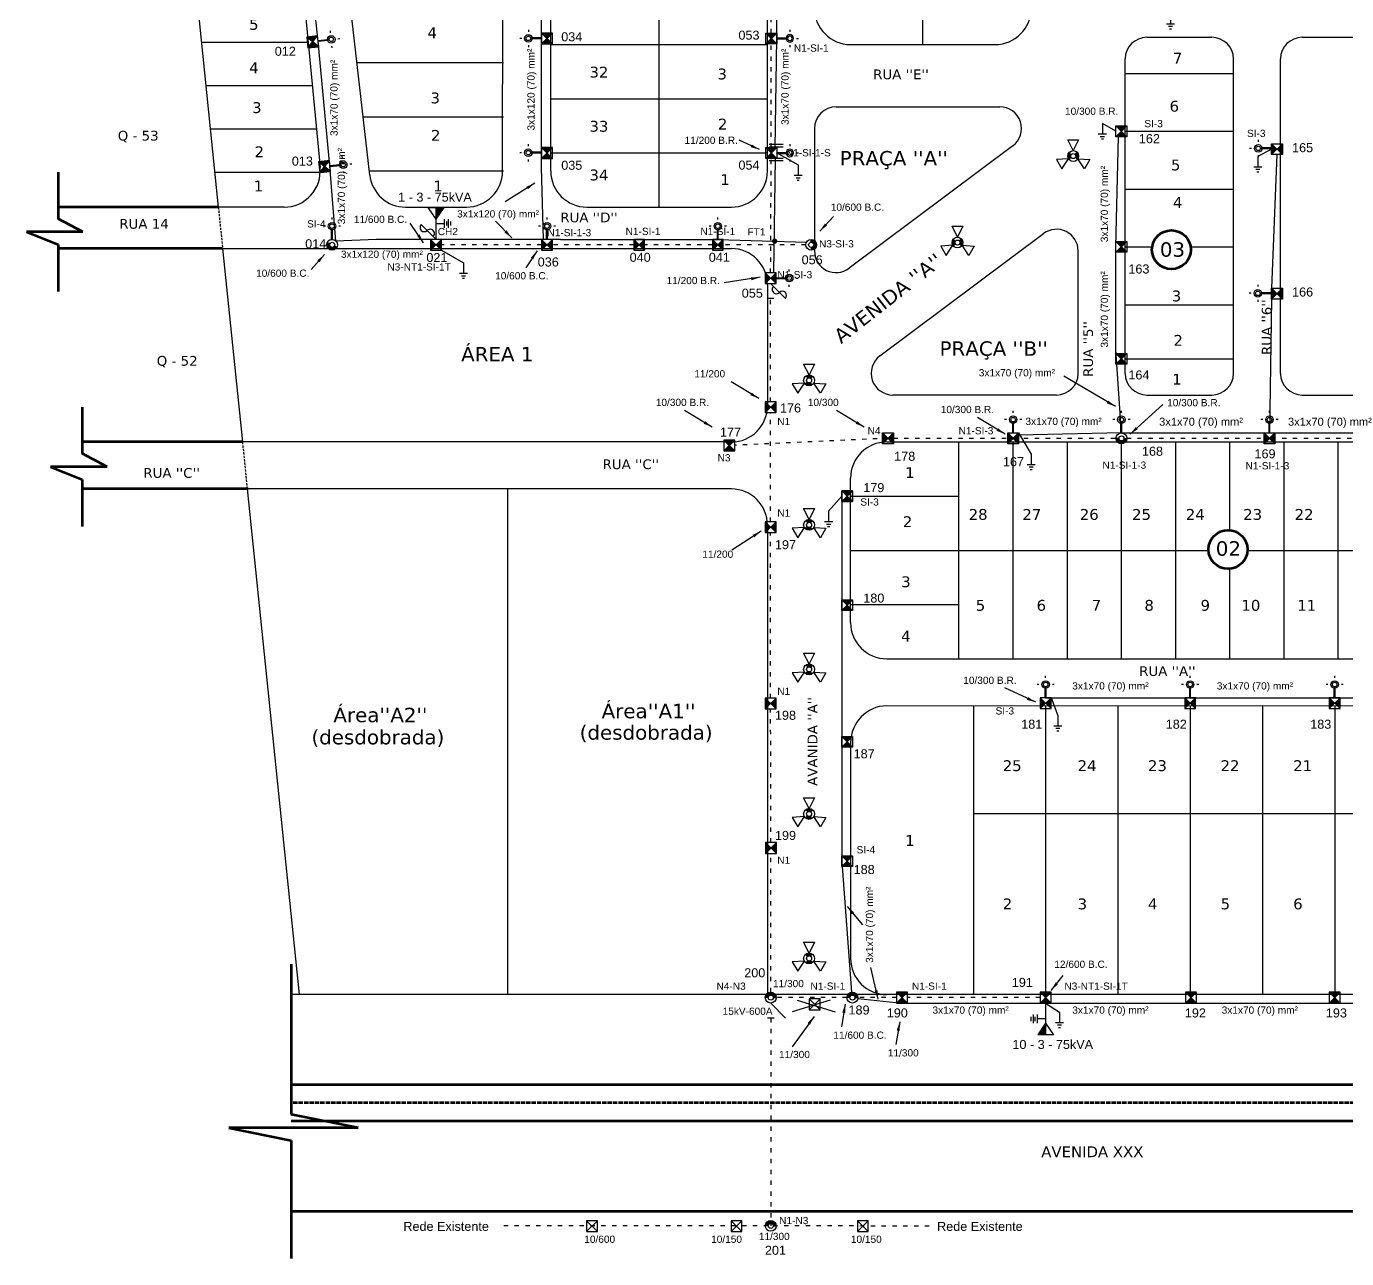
# Model space of a CAD drawing. Header units: millimetres. Extents: x 573 to 1525, y 204 to 1035.
# Drawn here: x 781 to 1146.4, y 203.7 to 544.7 of the extents above; entities that cross this region are included whole.
import ezdxf

# ---------------------------------------------------------------- set-up
doc = ezdxf.new("R2010")
doc.units = ezdxf.units.MM
doc.header["$LTSCALE"] = 0.1
for name, pattern in [('ACAD_ISO02W100', [15, 12, -3]), ('ACAD_ISO03W100', [30, 12, -18]), ('DASHED2', [9.525, 6.35, -3.175])]:
    doc.linetypes.add(name, pattern=pattern)
for name, color, linetype in [('Aterramento do neutro', 7, 'Continuous'), ('Chave Seccionadora', 7, 'Continuous'), ('DIVISALOTE', 8, 'Continuous'), ('Linha de Alta', 7, 'ACAD_ISO03W100'), ('Linha de Baixa', 7, 'Continuous'), ('LOTEAMENTO', 7, 'Continuous'), ('Luminária', 7, 'Continuous'), ('Luminária Central', 7, 'Continuous'), ('Numero do Poste', 7, 'Continuous'), ('Posteamento Quadrado', 7, 'Continuous'), ('Posteamento_circular', 7, 'Continuous'), ('Posto de transformação de 75kVA', 7, 'Continuous'), ('SECCIONAMENTO', 7, 'Continuous'), ('TEXTO', 5, 'Continuous'), ('TEXTO_POSTES', 7, 'Continuous')]:
    doc.layers.add(name, color=color, linetype=linetype)
doc.styles.get("Standard").update_dxf_attribs({"font": 'arial.ttf'})
doc.styles.add('TEXTO ARQ', font='verdana.ttf', dxfattribs={"height": 0.13})
doc.dimstyles.new('ISO-25', dxfattribs={"dimtxt": 2.5, "dimasz": 2.5, "dimexe": 1.25, "dimexo": 0.625, "dimtad": 1, "dimtxsty": 'Standard', "dimcen": 2.5, "dimadec": 0, "dimazin": 0, "dimtfac": 1, "dimtmove": 0, "dimatfit": 3, "dimfxl": 1, "dimarcsym": 0})

# ---------------------------------------------------------------- blocks, each defined once
blk = doc.blocks.new('A$C36D80377')
at = {"layer": 'Posteamento Quadrado'}
h = blk.add_hatch(color=256, dxfattribs=at)
h.paths.add_polyline_path([(3, 3), (0, 3), (1.5, 1.5)])
h.paths.add_polyline_path([(1.5, 1.5), (0, 0), (3, 0)])
blk.add_hatch(color=256, dxfattribs=at).paths.add_polyline_path([(1.5, 1.5), (0, 0), (3, 0)])
for p, q in [((0, 3), (3, 0)), ((3, 3), (0, 0))]:
    blk.add_line(p, q, dxfattribs=at)
blk.add_lwpolyline([(0, 0), (3, 0), (3, 3), (0, 3)], close=True, dxfattribs=at)
blk = doc.blocks.new('A$C2C4B7220')
at = {"layer": 'Posteamento_circular'}
blk.add_hatch(color=256, dxfattribs=at).paths.add_polyline_path([(0, 1.5), (0.79, 1.5, -1), (2.21, 1.5), (3, 1.5, 1)])
for p, q in [((0.79, 1.5), (0, 1.5)), ((2.21, 1.5), (3, 1.5))]:
    blk.add_line(p, q, dxfattribs=at)
for radius in [1.5, 0.706]:
    blk.add_circle((1.5, 1.5), radius, dxfattribs=at)
blk = doc.blocks.new('A$C0ECB1C16')
at = {"layer": 'Luminária'}
for p, q in [((2.39, 4.77), (2.39, 4.24)), ((0.54, 2.39), (0, 2.39)), ((2.39, 0.54), (2.39, 0)), ((3.42, 2.51), (3, 2.46)), ((3, 2.32), (3.42, 2.27)), ((6.05, 2.39), (3.01, 2.39)), ((6.05, 2.51), (3.42, 2.51)), ((6.05, 2.27), (3.42, 2.27))]:
    blk.add_line(p, q, dxfattribs=at)
for radius in [1.04, 0.618]:
    blk.add_circle((2.39, 2.39), radius, dxfattribs=at)
blk = doc.blocks.new('A$C404656BC')
at = {"layer": 'SECCIONAMENTO'}
for p, q in [((0, 4.8), (0, 0)), ((0.84, 4.8), (0.84, 0))]:
    blk.add_line(p, q, dxfattribs=at)
blk = doc.blocks.new('A$C0726275B')
at = {"layer": 'Aterramento do neutro'}
for p, q in [((0, 1.12), (2.86, 1.12)), ((2.86, 0), (2.86, 2.25)), ((3.55, 0.56), (3.55, 1.69)), ((4.24, 0.84), (4.24, 1.41))]:
    blk.add_line(p, q, dxfattribs=at)
blk = doc.blocks.new('A$C17DE67E3')
at = {"layer": 'Chave Seccionadora'}
blk.add_line((0, 0), (4.15, 4.09), dxfattribs=at)
for centre, start, end in [((3.32, 3.26), 44.605, 224.442), ((1.64, 1.61), 224.442, 44.605)]:
    blk.add_arc(centre, 1.18, start, end, dxfattribs=at)
blk = doc.blocks.new('A$C145875DD')
at = {"layer": 'Chave Seccionadora'}
blk.add_line((1.85, 0), (0, 0), dxfattribs=at)
at = {"layer": 'Chave Seccionadora', "rotation": 270}
blk.add_blockref('A$C17DE67E3', (0.92, 4.15), dxfattribs=at)

msp = doc.modelspace()

# ---------------------------------------------------------------- hatches: boundary and pattern name
at = {"layer": 'Linha de Baixa'}
h = msp.add_hatch(color=256, dxfattribs=at)
h.paths.add_polyline_path([(988.07, 485.29), (987.5, 485.29, 0.414214), (988.07, 484.73)])
h.paths.add_polyline_path([(988.07, 485.86, 0.414214), (987.5, 485.29), (988.07, 485.29)])
h.paths.add_polyline_path([(988.64, 485.29, 0.414214), (988.07, 485.86), (988.07, 485.29)])
h.paths.add_polyline_path([(988.07, 484.73, 0.414214), (988.64, 485.29), (988.07, 485.29)])
at = {"layer": 'Luminária Central'}
h = msp.add_hatch(color=256, dxfattribs=at)
h.paths.add_polyline_path([(1070.03, 508.84, 0.198912), (1070.24, 508.34), (1069.68, 507.78, -0.198912), (1069.24, 508.84, -0.198912), (1069.68, 509.9), (1070.24, 509.34, 0.198912)])
h.paths.add_polyline_path([(1072.24, 508.84, -0.198912), (1071.8, 507.78), (1071.24, 508.34, 0.198912), (1071.44, 508.84, 0.198912), (1071.24, 509.34), (1071.8, 509.9, -0.198912)])
h = msp.add_hatch(color=256, dxfattribs=at)
h.paths.add_polyline_path([(1038, 484.89, 0.198912), (1038.2, 484.39), (1037.64, 483.82, -0.198912), (1037.2, 484.89, -0.198912), (1037.64, 485.95), (1038.2, 485.39, 0.198912)])
h.paths.add_polyline_path([(1040.2, 484.89, -0.198912), (1039.76, 483.82), (1039.2, 484.39, 0.198912), (1039.41, 484.89, 0.198912), (1039.2, 485.39), (1039.76, 485.95, -0.198912)])
h = msp.add_hatch(color=256, dxfattribs=at)
h.paths.add_polyline_path([(997.67, 447.47, -0.198912), (998.15, 447.22), (998.75, 447.74, 0.198912), (997.73, 448.26, 0.198912), (996.63, 447.9), (997.15, 447.3, -0.198912)])
h.paths.add_polyline_path([(997.5, 445.27, 0.198912), (998.59, 445.62), (998.07, 446.23, -0.198912), (997.56, 446.06, -0.198912), (997.08, 446.3), (996.48, 445.78, 0.198912)])
h = msp.add_hatch(color=256, dxfattribs=at)
h.paths.add_polyline_path([(997.67, 407.47, -0.198912), (998.15, 407.22), (998.75, 407.74, 0.198912), (997.73, 408.26, 0.198912), (996.63, 407.9), (997.15, 407.3, -0.198912)])
h.paths.add_polyline_path([(997.5, 405.27, 0.198912), (998.59, 405.62), (998.07, 406.23, -0.198912), (997.56, 406.06, -0.198912), (997.08, 406.3), (996.48, 405.78, 0.198912)])
h = msp.add_hatch(color=256, dxfattribs=at)
h.paths.add_polyline_path([(997.67, 367.47, -0.198912), (998.15, 367.22), (998.75, 367.74, 0.198912), (997.73, 368.26, 0.198912), (996.63, 367.9), (997.15, 367.3, -0.198912)])
h.paths.add_polyline_path([(997.5, 365.27, 0.198912), (998.59, 365.62), (998.07, 366.23, -0.198912), (997.56, 366.06, -0.198912), (997.08, 366.3), (996.48, 365.78, 0.198912)])
h = msp.add_hatch(color=256, dxfattribs=at)
h.paths.add_polyline_path([(997.67, 327.47, -0.198912), (998.15, 327.22), (998.75, 327.74, 0.198912), (997.73, 328.26, 0.198912), (996.63, 327.9), (997.15, 327.3, -0.198912)])
h.paths.add_polyline_path([(997.5, 325.27, 0.198912), (998.59, 325.62), (998.07, 326.23, -0.198912), (997.56, 326.06, -0.198912), (997.08, 326.3), (996.48, 325.78, 0.198912)])
h = msp.add_hatch(color=256, dxfattribs=at)
h.paths.add_polyline_path([(997.67, 286.06, 0.198912), (998.15, 286.3), (998.75, 285.78, -0.198912), (997.73, 285.27, -0.198912), (996.63, 285.62), (997.15, 286.23, 0.198912)])
h.paths.add_polyline_path([(997.5, 288.26, -0.198912), (998.59, 287.9), (998.07, 287.3, 0.198912), (997.56, 287.47, 0.198912), (997.08, 287.22), (996.48, 287.74, -0.198912)])
at = {"layer": 'Posteamento Quadrado'}
h = msp.add_hatch(color=256, dxfattribs=at)
h.paths.add_polyline_path([(1024.86, 277.43), (1021.86, 277.43), (1023.36, 275.93)])
h.paths.add_polyline_path([(1023.36, 275.93), (1021.86, 274.43), (1024.86, 274.43)])
for points in [[(1023.36, 275.93), (1021.86, 274.43), (1024.86, 274.43)], [(1063.11, 275.93), (1061.61, 274.43), (1064.61, 274.43)], [(1103.36, 275.93), (1101.86, 274.43), (1104.86, 274.43)], [(1143.11, 275.93), (1141.61, 274.43), (1144.61, 274.43)]]:
    msp.add_hatch(color=256, dxfattribs=at).paths.add_polyline_path(points)
h = msp.add_hatch(color=256, dxfattribs=at)
h.paths.add_polyline_path([(1064.61, 277.43), (1061.61, 277.43), (1063.11, 275.93)])
h.paths.add_polyline_path([(1063.11, 275.93), (1061.61, 274.43), (1064.61, 274.43)])
h = msp.add_hatch(color=256, dxfattribs=at)
h.paths.add_polyline_path([(1104.86, 277.43), (1101.86, 277.43), (1103.36, 275.93)])
h.paths.add_polyline_path([(1103.36, 275.93), (1101.86, 274.43), (1104.86, 274.43)])
h = msp.add_hatch(color=256, dxfattribs=at)
h.paths.add_polyline_path([(1144.61, 277.43), (1141.61, 277.43), (1143.11, 275.93)])
h.paths.add_polyline_path([(1143.11, 275.93), (1141.61, 274.43), (1144.61, 274.43)])
at = {"layer": 'Posto de transformação de 75kVA'}
for points in [[(896.57, 494.57), (894.36, 494.57), (894.36, 491.34)], [(1060.9, 265.63), (1063.11, 265.63), (1063.11, 268.86)]]:
    msp.add_hatch(color=256, dxfattribs=at).paths.add_polyline_path(points)

# ---------------------------------------------------------------- linework, layer by layer
at = {"layer": 'Aterramento do neutro'}
for p, q in [((1082.57, 515.7), (1078.81, 517.8)), ((988.5, 509.86), (994.6, 506.37)), ((1125.63, 510.73), (1121.82, 508.71)), ((895.87, 482.76), (901.97, 479.27)), ((1055.61, 432.23), (1059.09, 426.37)), ((1006.66, 414.7), (1003.03, 410.52)), ((1064.61, 358.93), (1066.51, 354.01)), ((1063.11, 274.43), (1066.91, 271.93))]:
    msp.add_line(p, q, dxfattribs=at)
at = {"layer": 'Chave Seccionadora'}
for p, q in [((987, 274.43), (991.09, 270.28)), ((987.92, 270.28), (986.08, 270.28))]:
    msp.add_line(p, q, dxfattribs=at)
at = {"layer": 'DIVISALOTE'}
for p, q in [((1029.11, 539.7), (1029.11, 635.92)), ((956.11, 494.7), (956.11, 613.42)), ((858.97, 540.29), (829.41, 540.29)), ((926.11, 539.7), (986.11, 539.7)), ((926.11, 539.7), (986.11, 539.7)), ((872.41, 534.7), (913.04, 534.7)), ((1085.11, 531.7), (1115.11, 531.7)), ((860.11, 528.29), (830.65, 528.29)), ((926.11, 524.7), (986.11, 524.7)), ((874.15, 519.7), (913.04, 519.7)), ((861.24, 516.29), (831.88, 516.29)), ((1085.11, 515.7), (1115.11, 515.7)), ((926.11, 509.7), (986.11, 509.7)), ((926.11, 509.7), (986.11, 509.7)), ((875.88, 504.7), (913.04, 504.7)), ((862.29, 504.29), (833.11, 504.29)), ((1085.11, 499.7), (1115.11, 499.7)), ((1085.11, 483.7), (1092.6, 483.7)), ((1085.11, 483.7), (1092.05, 483.7)), ((1103.24, 483.7), (1115.11, 483.7)), ((1085.11, 467.7), (1115.11, 467.7)), ((1085.11, 452.7), (1115.11, 452.7)), ((1039.11, 369.7), (1039.11, 429.7)), ((1054.11, 369.7), (1054.11, 429.7)), ((1069.11, 369.7), (1069.11, 429.7)), ((1084.11, 369.7), (1084.11, 429.7)), ((1099.11, 369.7), (1099.11, 429.7)), ((1114.11, 407.9), (1114.11, 429.7)), ((1129.11, 369.7), (1129.11, 429.7)), ((1144.11, 369.7), (1144.11, 429.7)), ((1009.11, 414.7), (1039.11, 414.7)), ((1114.11, 405.3), (1114.11, 407.9)), ((1009.11, 399.7), (1103.15, 399.7)), ((1103.15, 399.7), (1108.22, 399.7)), ((1118.97, 399.7), (1219.11, 399.7)), ((1114.11, 369.7), (1114.11, 394.6)), ((1009.11, 384.7), (1039.11, 384.7)), ((1043.11, 356.72), (1043.11, 276.76)), ((1063.11, 356.7), (1063.11, 276.76)), ((1083.11, 356.69), (1083.11, 276.76)), ((1103.11, 356.67), (1103.11, 276.76)), ((1123.11, 356.65), (1123.11, 276.76)), ((1143.11, 356.63), (1143.11, 276.76)), ((1156.19, 326.76), (1043.11, 326.76))]:
    msp.add_line(p, q, dxfattribs=at)
at = {"layer": 'DIVISALOTE', "lineweight": 100}
for centre in [(1097.92, 482.91), (1113.59, 399.95)]:
    msp.add_circle(centre, 5.38, dxfattribs=at)
at = {"layer": 'Linha de Alta'}
for p, q in [((987.15, 542.89), (987.15, 583.2)), ((987.15, 511.2), (987.15, 539.89)), ((986.97, 476.56), (987.15, 508.2)), ((923.57, 484.27), (894.36, 484.27)), ((949.07, 484.27), (926.57, 484.27)), ((970.86, 484.27), (952.07, 484.27)), ((996.7, 484.27), (973.86, 484.27)), ((986.97, 440.85), (986.97, 469.4)), ((986.97, 407.63), (986.97, 437.85)), ((1019.47, 430.73), (977.05, 428.79)), ((1020.97, 430.73), (1054.11, 430.73)), ((1054.11, 430.73), (1082.57, 430.73)), ((1085.57, 430.73), (1122.57, 430.73)), ((1125.57, 430.73), (1162.57, 430.73)), ((986.97, 358.83), (986.97, 404.63)), ((987.06, 318.82), (986.97, 355.83)), ((987, 277.43), (987.06, 315.82)), ((1008.1, 275.93), (987.71, 275.93)), ((1021.86, 275.93), (1011.1, 275.93)), ((1061.61, 275.93), (1024.86, 275.93)), ((987, 270.28), (987, 212.76)), ((986.29, 212.76), (911.8, 212.74)), ((1030.89, 212.68), (987.71, 212.76))]:
    msp.add_line(p, q, dxfattribs=at)
at = {"layer": 'Linha de Baixa'}
for p, q in [((923.57, 544.39), (924.2, 581.7)), ((988.65, 541.39), (988.65, 583.2)), ((861.74, 540.56), (858.07, 575.07)), ((923.57, 505.73), (923.57, 544.39)), ((988.23, 511.08), (988.65, 541.39)), ((864.98, 506.09), (861.74, 540.56)), ((1082.57, 483.7), (1083.24, 514.24)), ((987.86, 476.56), (988.29, 508.23)), ((1127.13, 509.23), (1125.63, 472.23)), ((866.64, 485.32), (864.98, 506.09)), ((924.13, 485.77), (923.57, 505.73)), ((877.81, 485.77), (866.64, 485.32)), ((894.36, 485.77), (877.81, 485.77)), ((928.78, 485.77), (894.36, 485.77)), ((928.78, 485.77), (972.36, 485.77)), ((972.36, 485.77), (996.91, 485.03)), ((1082.57, 452.7), (1082.57, 483.7)), ((1125.63, 469.23), (1125.07, 432.23)), ((1084.07, 432.23), (1082.57, 455.27)), ((1084.07, 432.23), (1055.61, 431.61)), ((1084.07, 432.23), (1124.07, 432.23)), ((1124.07, 432.23), (1164.07, 432.23)), ((1006.66, 414.7), (1006.66, 384.53)), ((1006.66, 384.53), (1006.66, 346.73)), ((1063.11, 358.93), (1103.11, 358.93)), ((1103.11, 358.93), (1143.11, 358.93)), ((1143.11, 358.93), (1183.11, 358.93)), ((1006.66, 346.73), (1006.66, 313.48)), ((1006.66, 313.48), (1009.36, 277.41)), ((1011.08, 275.65), (1023.36, 274.43)), ((1023.36, 274.43), (1063.11, 274.43)), ((1063.11, 274.43), (1103.36, 274.43)), ((1103.36, 274.43), (1143.11, 274.43)), ((1143.11, 274.43), (1183.11, 274.43))]:
    msp.add_line(p, q, dxfattribs=at)
msp.add_circle((988.07, 485.29), 0.566, dxfattribs=at)
at = {"layer": 'LOTEAMENTO'}
for p, q in [((926.11, 504.7), (926.11, 739.7)), ((986.11, 504.7), (986.11, 739.7)), ((876.01, 503.55), (855.99, 680.36)), ((912.78, 504.68), (913.11, 678.7)), ((820.49, 627.29), (834.09, 494.7)), ((851.57, 618.31), (862.25, 505.64)), ((1091.11, 541.7), (1109.11, 541.7)), ((1134.11, 541.7), (1364.11, 541.7)), ((1009.11, 539.7), (1049.11, 539.7)), ((1085.11, 448.7), (1085.11, 535.7)), ((1115.11, 448.7), (1115.11, 535.7)), ((1128.11, 448.7), (1128.11, 535.7)), ((1005.11, 522.45), (1050.42, 522.45)), ((999.11, 516.45), (999.11, 482.57)), ((1054.01, 511.65), (1008.7, 477.77)), ((852.3, 494.7), (834.09, 494.7)), ((885.95, 494.7), (902.78, 494.7)), ((936.11, 494.7), (976.11, 494.7)), ((1017.21, 453.5), (1062.52, 487.38)), ((835.27, 483.23), (976.11, 483.23)), ((835.27, 483.23), (840.76, 429.7)), ((1072.11, 448.7), (1072.11, 482.57)), ((986.11, 473.23), (986.11, 439.7)), ((1066.11, 442.7), (1020.81, 442.7)), ((1091.11, 442.7), (1109.11, 442.7)), ((1134.11, 442.7), (1227.11, 442.7)), ((976.11, 429.7), (840.76, 429.7)), ((1019.11, 429.7), (1209.11, 429.7)), ((976.11, 416.7), (842.09, 416.7)), ((842.09, 416.7), (856.45, 276.76)), ((914.1, 416.7), (914.1, 276.76)), ((1009.11, 379.7), (1009.11, 419.7)), ((986.11, 406.7), (986.11, 276.76)), ((1019.11, 369.7), (1209.11, 369.7)), ((1283.11, 356.51), (1019.11, 356.71)), ((1009.11, 346.51), (1009.12, 286.76)), ((986.11, 276.76), (854.21, 276.76)), ((1019.12, 276.76), (986.11, 276.76)), ((1399.02, 276.76), (1019.12, 276.76))]:
    msp.add_line(p, q, dxfattribs=at)
at = {"layer": 'LOTEAMENTO', "lineweight": 100}
for p, q in [((789.72, 504.38), (789.72, 491.47)), ((834.09, 494.7), (789.72, 494.7)), ((796.62, 487.85), (789.72, 491.47)), ((780.97, 487.85), (789.72, 484.34)), ((796.62, 487.85), (780.97, 487.85)), ((789.72, 484.34), (789.72, 471.32)), ((835.27, 483.23), (789.72, 483.23)), ((796.39, 439.38), (796.39, 426.47)), ((840.76, 429.7), (796.39, 429.7)), ((803.29, 422.85), (796.39, 426.47)), ((803.29, 422.85), (787.63, 422.85)), ((787.63, 422.85), (796.39, 419.34)), ((796.39, 419.34), (796.39, 406.32)), ((842.36, 416.7), (796.82, 416.7)), ((854.21, 285.2), (854.21, 243.54)), ((1399.02, 251.76), (854.21, 251.76)), ((872.76, 239.92), (854.21, 243.54)), ((1408.32, 241.76), (854.21, 241.76)), ((872.76, 239.92), (836.99, 239.92)), ((836.99, 239.92), (854.21, 236.41)), ((854.21, 236.41), (854.21, 203.69)), ((1399.02, 216.76), (854.21, 216.76))]:
    msp.add_line(p, q, dxfattribs=at)
at = {"layer": 'LOTEAMENTO', "linetype": 'DASHED2'}
for p, q in [((834.09, 494.7), (835.27, 483.23)), ((840.76, 429.7), (842.09, 416.7))]:
    msp.add_line(p, q, dxfattribs=at)
at = {"layer": 'LOTEAMENTO', "linetype": 'ACAD_ISO02W100', "lineweight": 100}
msp.add_line((1399.02, 246.76), (854.21, 246.76), dxfattribs=at)
at = {"layer": 'LOTEAMENTO'}
for centre, radius, start, end in [((1009.11, 549.7), 10, 180, 270), ((1049.11, 549.7), 10, 270, 0), ((1091.11, 535.7), 6, 90, 180), ((1109.11, 535.7), 6, 0, 90), ((1134.11, 535.7), 6, 90, 180), ((1005.11, 516.45), 6, 90, 180), ((1050.42, 516.45), 6, 306.7892, 90), ((852.3, 504.7), 10, 270, 5.4184), ((902.78, 504.7), 10, 270, 359.891), ((936.11, 504.7), 10, 180, 270), ((976.11, 504.7), 10, 270, 0), ((885.95, 504.7), 10, 186.5885, 270), ((1066.11, 482.57), 6, 0, 126.7892), ((976.11, 473.23), 10, 0, 90), ((1005.11, 482.57), 6, 180, 306.7892), ((1020.81, 448.7), 6, 126.7892, 270), ((1066.11, 448.7), 6, 270, 0), ((1091.11, 448.7), 6, 180, 270), ((1109.11, 448.7), 6, 270, 0), ((1134.11, 448.7), 6, 180, 270), ((976.11, 439.7), 10, 270, 0), ((1019.11, 419.7), 10, 90, 180), ((976.11, 406.7), 10, 0, 90), ((1019.11, 379.7), 10, 180, 270), ((1019.46, 346.37), 10.35, 91.9546, 179.1937), ((1019.12, 286.76), 10, 180.0036, 270)]:
    msp.add_arc(centre, radius, start, end, dxfattribs=at)
at = {"layer": 'Luminária'}
for points in [[(1072.24, 513.34), (1070.74, 510.34), (1070.74, 510.34), (1069.24, 513.34)], [(1067.59, 505.29), (1069.44, 508.09), (1069.44, 508.09), (1066.09, 507.89)], [(1073.88, 505.29), (1072.04, 508.09), (1072.04, 508.09), (1075.38, 507.89)], [(1040.2, 489.39), (1038.7, 486.39), (1038.7, 486.39), (1037.2, 489.39)], [(1035.56, 481.34), (1037.4, 484.14), (1037.4, 484.14), (1034.06, 483.93)], [(1041.85, 481.34), (1040, 484.14), (1040, 484.14), (1043.35, 483.93)], [(999.11, 451.26), (997.61, 448.26), (997.61, 448.26), (996.11, 451.26)], [(994.47, 443.21), (996.31, 446.01), (996.31, 446.01), (992.97, 445.81)], [(1000.76, 443.21), (998.91, 446.01), (998.91, 446.01), (1002.26, 445.81)], [(999.11, 411.26), (997.61, 408.26), (997.61, 408.26), (996.11, 411.26)], [(994.47, 403.21), (996.31, 406.01), (996.31, 406.01), (992.97, 405.81)], [(1000.76, 403.21), (998.91, 406.01), (998.91, 406.01), (1002.26, 405.81)], [(999.11, 371.26), (997.61, 368.26), (997.61, 368.26), (996.11, 371.26)], [(994.47, 363.21), (996.31, 366.01), (996.31, 366.01), (992.97, 365.81)], [(1000.76, 363.21), (998.91, 366.01), (998.91, 366.01), (1002.26, 365.81)], [(999.11, 331.26), (997.61, 328.26), (997.61, 328.26), (996.11, 331.26)], [(994.47, 323.21), (996.31, 326.01), (996.31, 326.01), (992.97, 325.81)], [(1000.76, 323.21), (998.91, 326.01), (998.91, 326.01), (1002.26, 325.81)], [(999.11, 291.26), (997.61, 288.26), (997.61, 288.26), (996.11, 291.26)], [(994.47, 283.21), (996.31, 286.01), (996.31, 286.01), (992.97, 285.81)], [(1000.76, 283.21), (998.91, 286.01), (998.91, 286.01), (1002.26, 285.81)]]:
    msp.add_lwpolyline(points, close=True, dxfattribs=at)
at = {"layer": 'Luminária Central'}
for p, q in [((1071.8, 509.9), (1071.24, 509.34)), ((1039.76, 485.95), (1039.2, 485.39)), ((996.48, 445.78), (997.08, 446.3)), ((996.48, 405.78), (997.08, 406.3))]:
    msp.add_line(p, q, dxfattribs=at)
for centre, radius in [((1070.74, 508.84), 1.5), ((1070.74, 508.84), 0.706), ((1038.7, 484.89), 1.5), ((1038.7, 484.89), 0.706), ((997.61, 446.76), 1.5), ((997.61, 446.76), 0.706), ((997.61, 406.76), 1.5), ((997.61, 406.76), 0.706), ((997.61, 366.76), 1.5), ((997.61, 366.76), 0.706), ((997.61, 326.76), 1.5), ((997.61, 326.76), 0.706), ((997.61, 286.76), 1.5), ((997.61, 286.76), 0.706)]:
    msp.add_circle(centre, radius, dxfattribs=at)
at = {"layer": 'Posteamento Quadrado'}
for p, q in [((997.68, 272.57), (1000.68, 275.57)), ((1000.68, 272.57), (997.68, 275.57)), ((1021.86, 277.43), (1024.86, 274.43)), ((1024.86, 277.43), (1021.86, 274.43)), ((1064.61, 277.43), (1061.61, 274.43)), ((1061.61, 277.43), (1064.61, 274.43)), ((1104.86, 277.43), (1101.86, 274.43)), ((1101.86, 277.43), (1104.86, 274.43)), ((1141.61, 277.43), (1144.61, 274.43)), ((1144.61, 277.43), (1141.61, 274.43)), ((936.04, 211.18), (939.04, 214.18)), ((939.04, 211.18), (936.04, 214.18)), ((976.04, 211.18), (979.04, 214.18)), ((979.04, 211.18), (976.04, 214.18)), ((1011, 211.18), (1014, 214.18)), ((1014, 211.18), (1011, 214.18))]:
    msp.add_line(p, q, dxfattribs=at)
for points in [[(1006.66, 413.2), (1009.66, 413.2), (1009.66, 416.2), (1006.66, 416.2)], [(1000.68, 272.57), (1000.68, 275.57), (997.68, 275.57), (997.68, 272.57)], [(1021.86, 274.43), (1024.86, 274.43), (1024.86, 277.43), (1021.86, 277.43)], [(1061.61, 274.43), (1064.61, 274.43), (1064.61, 277.43), (1061.61, 277.43)], [(1101.86, 274.43), (1104.86, 274.43), (1104.86, 277.43), (1101.86, 277.43)], [(1141.61, 274.43), (1144.61, 274.43), (1144.61, 277.43), (1141.61, 277.43)], [(939.04, 211.18), (939.04, 214.18), (936.04, 214.18), (936.04, 211.18)], [(979.04, 211.18), (979.04, 214.18), (976.04, 214.18), (976.04, 211.18)], [(1014, 211.18), (1014, 214.18), (1011, 214.18), (1011, 211.18)]]:
    msp.add_lwpolyline(points, close=True, dxfattribs=at)
at = {"layer": 'Posto de transformação de 75kVA'}
for p, q in [((894.36, 491.34), (892.15, 494.57)), ((892.15, 494.57), (896.57, 494.57)), ((894.36, 491.34), (896.57, 494.57)), ((894.36, 485.77), (894.36, 494.57)), ((894.36, 490.17), (896.67, 490.17)), ((896.67, 488.99), (896.67, 491.35)), ((897.25, 490.76), (897.25, 489.58)), ((897.82, 488.99), (897.82, 491.35)), ((898.4, 490.76), (898.4, 489.58)), ((1063.11, 274.43), (1063.11, 265.63)), ((1059.07, 269.44), (1059.07, 270.62)), ((1059.65, 271.21), (1059.65, 268.85)), ((1060.23, 269.44), (1060.23, 270.62)), ((1060.8, 271.21), (1060.8, 268.85)), ((1063.11, 270.03), (1060.8, 270.03)), ((1063.11, 268.86), (1060.9, 265.63)), ((1063.11, 268.86), (1065.32, 265.63)), ((1065.32, 265.63), (1060.9, 265.63))]:
    msp.add_line(p, q, dxfattribs=at)
at = {"layer": 'TEXTO_POSTES'}
for p, q in [((1003.5, 275.22), (992.96, 271.96)), ((994.33, 275.22), (1004.87, 271.96))]:
    msp.add_line(p, q, dxfattribs=at)

# ---------------------------------------------------------------- block references
at = {"layer": 'Aterramento do neutro'}
for p, rotation in [((1096.54, 548.32), 270), ((1077.68, 517.8), 270), ((1120.7, 508.71), 269.9999999999981), ((993.47, 506.37), 270), ((900.85, 479.27), 270), ((1057.97, 426.37), 270), ((1001.91, 410.52), 270), ((1065.38, 354.01), 270), ((1065.79, 271.93), 270)]:
    msp.add_blockref('A$C0726275B', p, dxfattribs=dict(at, rotation=rotation))
at = {"layer": 'Chave Seccionadora', "rotation": 90}
msp.add_blockref('A$C17DE67E3', (894.36, 485.77), dxfattribs=at)
at = {"layer": 'Chave Seccionadora'}
msp.add_blockref('A$C145875DD', (986.04, 469.4), dxfattribs=at)
at = {"layer": 'Luminária'}
for p, rotation in [((867.48, 543.75), 186), ((870.79, 509.07), 186), ((863.18, 491.82), 270), ((922.69, 491.82), 270), ((969.97, 491.82), 270), ((994.51, 477.44), 180), ((1051.72, 438.28), 270), ((1081.69, 438.28), 270), ((1122.69, 438.28), 270), ((1060.72, 364.97), 270), ((1100.72, 364.97), 270), ((1140.72, 364.97), 270)]:
    msp.add_blockref('A$C0ECB1C16', p, dxfattribs=dict(at, rotation=rotation))
for p in [(917.53, 539), (917.51, 507.37), (1119.56, 508.56), (1119.46, 468.46)]:
    msp.add_blockref('A$C0ECB1C16', p, dxfattribs=at)
at = {"layer": 'Luminária', "xscale": -1}
for p in [(994.69, 539), (994.69, 507.31)]:
    msp.add_blockref('A$C0ECB1C16', p, dxfattribs=at)
at = {"layer": 'Posteamento Quadrado'}
for p, rotation in [((861.58, 542.07), 186), ((864.83, 507.58), 186), ((892.86, 485.77), 270), ((923.57, 485.77), 270), ((949.07, 485.77), 270), ((970.86, 485.77), 270), ((985.47, 476.56), 270), ((985.47, 440.85), 270), ((985.47, 407.63), 270), ((988.47, 355.83), 90), ((1061.61, 358.93), 270), ((1101.61, 358.93), 270), ((1141.61, 358.93), 270), ((988.56, 315.82), 90)]:
    msp.add_blockref('A$C36D80377', p, dxfattribs=dict(at, rotation=rotation))
for p in [(923.57, 539.89), (923.57, 508.2), (974.05, 427.22)]:
    msp.add_blockref('A$C36D80377', p, dxfattribs=at)
at = {"layer": 'Posteamento Quadrado', "xscale": -1}
for p in [(988.65, 539.89), (988.65, 508.2)]:
    msp.add_blockref('A$C36D80377', p, dxfattribs=at)
for p, rotation in [((1082.57, 517.2), 180), ((1128.63, 512.23), 89.99999999999999), ((1082.57, 485.2), 180), ((1128.63, 472.23), 89.99999999999999), ((1082.57, 454.2), 180), ((1020.97, 432.23), 89.99999999999999), ((1055.61, 432.23), 89.99999999999999), ((1126.57, 432.23), 89.99999999999999), ((1006.66, 416.2), 180), ((1006.66, 386.03), 180), ((1006.66, 348.23), 180), ((1006.66, 315.2), 180)]:
    msp.add_blockref('A$C36D80377', p, dxfattribs=dict(at, rotation=rotation))
at = {"layer": 'Posteamento_circular'}
for p, rotation in [((867.57, 484.97), 154.3648161271939), ((996.7, 485.77), 270), ((1085.57, 432.19), 180)]:
    msp.add_blockref('A$C2C4B7220', p, dxfattribs=dict(at, rotation=rotation))
for p in [(985.5, 274.43), (1008.1, 274.43), (985.5, 211.26)]:
    msp.add_blockref('A$C2C4B7220', p, dxfattribs=at)
at = {"layer": 'SECCIONAMENTO', "yscale": 0.7999999999999545, "zscale": 0.8, "rotation": 270}
for p, xscale in [((986.58, 512), 0.8000000000000682), ((986.58, 507.51), -0.8000000000000682)]:
    msp.add_blockref('A$C404656BC', p, dxfattribs=dict(at, xscale=xscale))

# ---------------------------------------------------------------- texts
at = {"layer": 'Numero do Poste', "char_height": 2.5, "attachment_point": 1}
for s, insert, width in [('034', (929.02, 543.09), 5.5819), ('053', (978.07, 543.55), 5.5819), ('012', (849.72, 539.09), 5.5819), ('162', (1088.91, 514.9), 5.5819), ('165', (1131.32, 512.41), 5.5819), ('013', (854.44, 508.69), 5.5819), ('035', (929.02, 507.54), 5.5819), ('054', (978.07, 507.59), 5.5819), ('014', (858.14, 485.81), 5.5819), ('021', (891.68, 482.01), 5.5819), ('036', (922.51, 480.77), 5.5819), ('040', (947.95, 482.07), 5.5819), ('041', (969.86, 482.07), 5.5819), ('056', (995.56, 481.37), 5.5819), ('163', (1086.01, 478.83), 5.5819), ('055', (978.99, 472.15), 5.5819), ('166', (1131.32, 472.46), 5.5819), ('164', (1086.01, 449.5), 5.5819), ('176', (989.57, 440.36), 5.5819), ('177', (972.95, 433.67), 5.5819), ('168', (1089.76, 428.39), 5.5819), ('169', (1120.92, 427.68), 5.5819), ('178', (1021.18, 427), 5.5819), ('167', (1051.29, 425.5), 5.5819), ('179', (1012.63, 418.32), 5.5819), ('197', (988.18, 402.53), 5.5819), ('180', (1012.63, 387.75), 5.5819), ('198', (988.18, 355.31), 5.5819), ('181', (1056.35, 352.84), 5.5819), ('182', (1096.35, 352.84), 5.5819), ('183', (1136.35, 352.84), 5.5819), ('187', (1009.95, 344.65), 5.5819), ('199', (988.18, 322.06), 5.5819), ('188', (1009.95, 312.63), 5.5819), ('200', (979.67, 284.04), 5.5819), ('191', (1053.74, 281.39), 5.5819), ('189', (1008.53, 273.75), 5.5819), ('190', (1019.13, 272.93), 5.5819), ('192', (1101.64, 272.93), 5.5819), ('193', (1140.67, 272.93), 5.5819), ('Rede Existente', (885.31, 213.86), 24.3468), ('Rede Existente', (1033.06, 213.86), 24.3468), ('201', (985.39, 207.25), 5.5819)]:
    msp.add_mtext(s, dxfattribs=dict(at, insert=insert, width=width))
at = {"layer": 'Posto de transformação de 75kVA', "insert": (883.88, 498.72), "char_height": 2.5, "width": 21.2089, "attachment_point": 1}
msp.add_mtext('1 - 3 - 75kVA', dxfattribs=at)
at = {"layer": 'SECCIONAMENTO', "insert": (1053.91, 264.21), "char_height": 2.5, "width": 23.8981, "attachment_point": 1}
msp.add_mtext('10 - 3 - 75kVA', dxfattribs=at)
at = {"layer": 'TEXTO', "style": 'TEXTO ARQ'}
for s, height, p in [('5', 3, (842.62, 543.78)), ('4', 3, (891.99, 541.45)), ('7', 3, (1098.33, 534.45)), ('4', 3, (842.62, 531.75)), ('32', 3, (936.83, 530.56)), ('3', 3, (972.26, 530.05)), ("RUA ''E''", 2.7, (1015.35, 530.1)), ('3', 3, (892.82, 523.42)), ('3', 3, (843.45, 520.74)), ('6', 3, (1097.41, 521.13)), ('2', 3, (972.39, 516.18)), ('Q - 53', 2.7, (806.25, 513.13)), ('2', 3, (892.95, 513.05)), ('33', 3, (936.83, 515.58)), ('2', 3, (844.12, 508.51)), ("PRAÇA ''A''", 4, (1006.09, 506.23)), ('34', 3, (936.83, 502.1)), ('5', 3, (1097.8, 504.88)), ('1', 3, (843.9, 499.03)), ('1', 3, (893.6, 499.03)), ('1', 3, (973.04, 500.81)), ('4', 3, (1098.33, 494.48)), ('RUA 14', 2.7, (806.66, 488.73)), ("RUA ''D''", 2.7, (928.74, 490.5)), ('03', 4, (1094.72, 480.98)), ('3', 3, (1098.02, 468.62)), ('ÁREA 1', 4, (901.3, 452.01)), ("PRAÇA ''B''", 4, (1033.74, 453.56)), ('2', 3, (1098.48, 456.32)), ('Q - 52', 2.7, (817.05, 450.81)), ('1', 3, (1098.15, 445.55)), ("RUA ''C''", 2.7, (940.45, 422.19)), ("RUA ''C''", 2.7, (813.34, 419.79)), ('1', 3, (1024.22, 419.73)), ('28', 3, (1041.8, 408.15)), ('27', 3, (1056.67, 408.15)), ('26', 3, (1072.56, 408.15)), ('25', 3, (1087.03, 408.15)), ('24', 3, (1101.9, 408.15)), ('23', 3, (1117.79, 408.15)), ('22', 3, (1132.03, 408.15)), ('2', 3, (1023.58, 406.13)), ('02', 4, (1110.2, 398.23)), ('3', 3, (1023.12, 389.51)), ('5', 3, (1043.76, 382.99)), ('6', 3, (1060.6, 382.99)), ('7', 3, (1075.85, 382.99)), ('8', 3, (1090.44, 382.99)), ('9', 3, (1105.98, 382.99)), ('10', 3, (1117.29, 382.99)), ('11', 3, (1132.76, 382.99)), ('4', 3, (1023.1, 374.44)), ("RUA ''A''", 2.7, (1088.98, 364.95)), ("Área''A1''", 4, (940.19, 353.24)), ("Área''A2''", 4, (865.94, 352.15)), ('(desdobrada)', 4, (934.12, 347.31)), ('(desdobrada)', 4, (859.87, 346.01)), ('25', 3, (1051.23, 338.62)), ('24', 3, (1071.96, 338.62)), ('23', 3, (1091.43, 338.62)), ('22', 3, (1111.53, 338.62)), ('21', 3, (1131.63, 338.62)), ('1', 3, (1024.22, 317.92)), ('2', 3, (1051.23, 300.36)), ('3', 3, (1071.96, 300.36)), ('4', 3, (1091.43, 300.36)), ('5', 3, (1111.53, 300.36)), ('6', 3, (1131.63, 300.36))]:
    msp.add_text(s, height=height, dxfattribs=at).set_placement(p)
for s, height, rotation, p in [("AVENIDA ''A''", 4, 38.0892, (1006.49, 456.75)), ("RUA ''6''", 2.7, 90, (1125.63, 453.76)), ("RUA ''5''", 2.7, 90, (1076.2, 447.72)), ("AVANIDA ''A''", 2.7, 90, (999.92, 334.52))]:
    msp.add_text(s, height=height, rotation=rotation, dxfattribs=at).set_placement(p)
at = {"layer": 'TEXTO', "lineweight": 100, "style": 'TEXTO ARQ'}
msp.add_text('AVENIDA XXX', height=3, dxfattribs=at).set_placement((1061.89, 231.76))
at = {"layer": 'TEXTO_POSTES', "char_height": 2, "width": 27.3017, "attachment_point": 1, "rotation": 90}
for s, insert in [('3x1x120 (70) mm²', (919.64, 515.9)), ('3x1x70 (70) mm²', (989.95, 517.44)), ('3x1x70 (70) mm²', (865.11, 514.38)), ('3x1x70 (70) mm²', (867.16, 489.96)), ('3x1x70 (70) mm²', (1078.35, 484.99)), ('3x1x70 (70) mm²', (1078.35, 455.84)), ('3x1x70 (70) mm²', (1013.34, 285.55))]:
    msp.add_mtext(s, dxfattribs=dict(at, insert=insert))
at = {"layer": 'TEXTO_POSTES', "attachment_point": 1}
for s, insert, char_height, width in [('N1-SI-1', (993.41, 539.73), 2, 8.5256), ('10/300 B.R.', (1068.47, 522.25), 2, 26.0132), ('SI-3', (1090.42, 518.82), 2, 9.6181), ('SI-3', (1118.84, 516.1), 2, 9.6181), ('11/200 B.R.', (963.16, 514.19), 2, 17.2916), ('N1-SI-1-S', (991.2, 510.75), 2, 8.5256), ('3x1x120 (70) mm²', (900.19, 493.83), 2, 27.3017), ('10/600 B.C.', (1003.63, 495.69), 2, 23.2929), ('SI-4', (858.66, 491.07), 2, 8.5256), ('11/600 B.C.', (871.61, 492.32), 2, 16.1701), ('CH2', (894.83, 488.94), 2, 16.3629), ('N1-SI-1-3', (925.21, 488.64), 2, 8.5256), ('N1-SI-1', (946.84, 488.98), 2, 8.5256), ('N1-SI-1', (967.54, 488.98), 2, 8.5256), ('FT1', (980.56, 488.85), 2, 5.8901), ('3x1x120 (70) mm²', (868.03, 482.67), 2, 27.3017), ('N3-SI-3', (1000.38, 485.55), 2, 8.5256), ('N3-NT1-SI-1T', (880.9, 479.16), 2, 19.8397), ('10/600 B.C.', (844.55, 477.42), 2, 16.1915), ('10/600 B.C.', (910.72, 476.71), 2, 23.2929), ('11/200 B.R.', (958.18, 475.38), 2, 14.9835), ('N1-SI-3', (988.86, 477), 2, 8.5256), ('11/200', (965.85, 449.59), 2, 10.1863), ('3x1x70 (70) mm²', (1044.6, 449.86), 2, 27.3017), ('10/300 B.R.', (955.19, 441.66), 2, 22.9237), ('10/300 ', (997.27, 441.66), 2, 22.9237), ('10/300 B.R.', (1034.07, 439.7), 2, 25.4064), ('10/300 B.R.', (1096.74, 441.58), 2, 26.0132), ('N1', (988.83, 436.38), 2, 9.6181), ('3x1x70 (70) mm²', (1057.51, 436.41), 2, 27.3017), ('3x1x70 (70) mm²', (1094.51, 436.41), 2.2, 27.3017), ('3x1x70 (70) mm²', (1130.18, 436.41), 2.2, 27.3017), ('N4', (1013.82, 433.81), 2, 9.6181), ('N1-SI-3', (1039.01, 433.81), 2, 9.6181), ('N3', (972.3, 426.33), 2, 9.6181), ('N1-SI-1-3', (1078.83, 424.29), 2, 9.6181), ('N1-SI-1-3', (1118.44, 424.12), 2, 9.6181), ('SI-3', (1011.8, 414.1), 2, 9.6181), ('N1', (988.83, 411.04), 2, 9.6181), ('11/200', (968.08, 399.65), 2, 16.3629), ('10/300 B.R.', (1040.3, 364.74), 2, 27.6159), ('3x1x70 (70) mm²', (1070.48, 363.2), 2, 27.3017), ('3x1x70 (70) mm²', (1110.48, 363.2), 2, 27.3017), ('N1', (988.83, 361.72), 2, 9.6181), ('SI-3', (1049.24, 356.28), 2, 9.6181), ('N1', (988.83, 314.96), 2, 9.6181), ('SI-4', (1010.78, 317.85), 2, 9.6181), ('12/600 B.C.', (1065.51, 286.15), 2, 25.509), ('N4-N3', (972, 280.1), 2, 9.6181), ('11/300', (987.63, 280.81), 2, 16.3629), ('N1-SI-1', (998.01, 280.1), 2, 9.6181), ('N1-SI-1', (1026.09, 280.1), 2, 9.6181), ('N3-NT1-SI-1T', (1068.3, 280.1), 2, 9.6181), ('15kV-600A', (973.69, 273.16), 2, 16.3629), ('3x1x70 (70) mm²', (1031.78, 273.47), 2, 27.3017), ('3x1x70 (70) mm²', (1070.48, 273.47), 2, 27.3017), ('3x1x70 (70) mm²', (1111.83, 273.47), 2, 27.3017), ('11/600 B.C.', (1004.34, 266.53), 2, 25.3072), ('11/300', (989.3, 261.18), 2, 16.3629), ('11/300 ', (1019.42, 261.64), 2, 25.3072), ('N1-N3', (989.34, 215.23), 2, 9.6181), ('10/600', (935.39, 210.05), 2, 16.3629), ('10/150', (970.5, 210.05), 2, 16.3629), ('11/300', (983.71, 210.83), 2, 16.3629), ('10/150', (1009.19, 210.05), 2, 16.3629)]:
    msp.add_mtext(s, dxfattribs=dict(at, insert=insert, char_height=char_height, width=width))

# ---------------------------------------------------------------- leaders
at = {"layer": 'TEXTO_POSTES'}
for points in [[(983.89, 510.61), (978.26, 513.25)], [(921.7, 501.34), (913.46, 496.14)], [(890.85, 484.86), (887.21, 490.25)], [(915.3, 486.2), (910.81, 490.85)], [(1000.58, 488.07), (1004.4, 492.06)], [(922.32, 482.58), (919.25, 477.91)], [(863.46, 481.61), (859.82, 477.42)], [(984.07, 475.27), (974.11, 473.71)], [(983.67, 441.73), (976.04, 446.38)], [(1082.42, 439.49), (1068.18, 447.9)], [(1086.47, 431.85), (1095.54, 440.07)], [(970.77, 433.81), (963.13, 438.46)], [(1012.85, 433.81), (1005.21, 438.46)], [(1051.89, 431.85), (1044.26, 436.5)], [(984.33, 405), (976.24, 399.76)], [(1060.35, 357.66), (1051.8, 361.64)], [(1008.14, 301.18), (1012.38, 296.09)], [(1016.78, 275.46), (1014.67, 284.29)], [(1064.59, 277.91), (1067.98, 282.03)], [(1007.63, 274.15), (1006.56, 267.85)], [(999.02, 270.7), (992.92, 262.27)], [(1022.71, 269.25), (1021.63, 262.96)]]:
    msp.add_leader(points, dimstyle='ISO-25', override={"dimgap": 0.625, "dimtad": 0}, dxfattribs=at)

doc.saveas('drawing.dxf')
